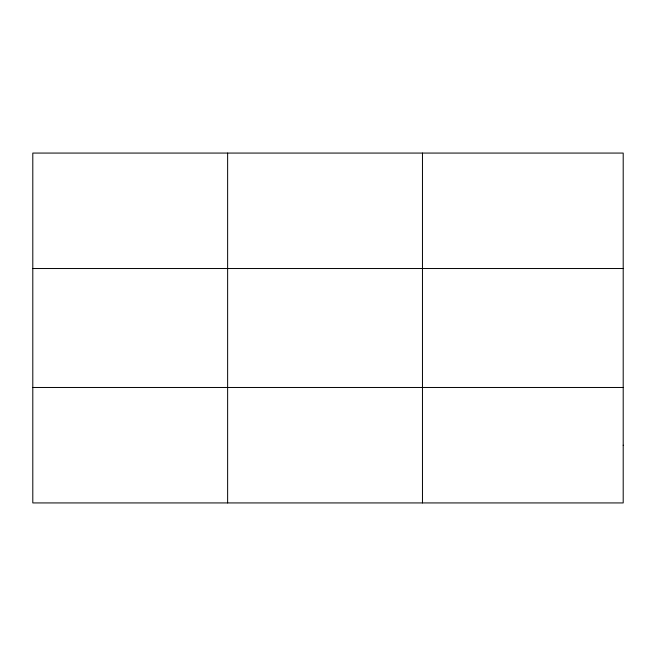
<?xml version="1.0" encoding="UTF-8"?>
<svg xmlns="http://www.w3.org/2000/svg" width="656" height="656" viewBox="0 0 656 656"><rect width="100%" height="100%" fill="white"/><g stroke="black" fill="none" stroke-linecap="round" stroke-linejoin="round"><path stroke-width="0.98" d="M227.632 153.069L227.632 502.931M422.464 153.069L422.464 502.931M32.8 268.525L623.2 268.525M32.8 387.475L623.2 387.475M623.2 445.203L623.2 502.931L32.8 502.931L32.8 153.069L623.2 153.069L623.2 445.203"/></g></svg>
